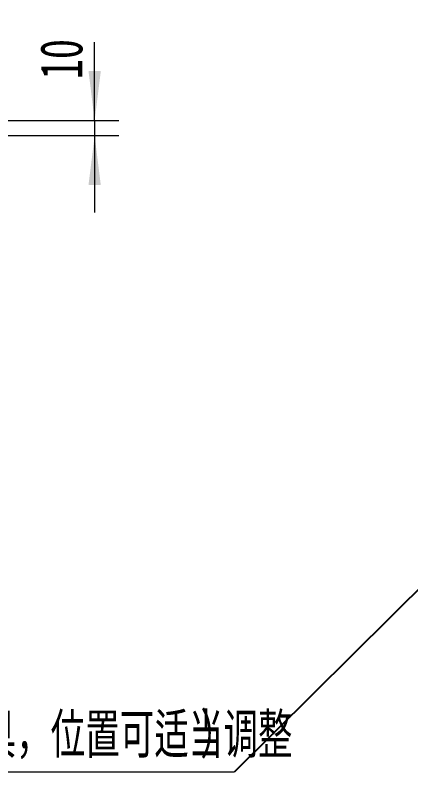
# Model space of a CAD drawing. Header units: millimetres. Extents: x 0 to 4752, y 0 to 3360.
# Drawn here: x 3718.6 to 3980.1, y 949.8 to 1449.5 of the extents above; entities that cross this region are included whole.
import ezdxf

# ---------------------------------------------------------------- set-up
doc = ezdxf.new("R2010")
doc.units = ezdxf.units.MM
doc.header["$LTSCALE"] = 8
doc.styles.add('SLDTEXTSTYLE3', font='TXT', dxfattribs={"width": 0.7, "bigfont": 'bigfont'})
doc.styles.add('SLDTEXTSTYLE4', font='TXT', dxfattribs={"width": 0.7})
doc.dimstyles.new('SLDDIMSTYLE1', dxfattribs={"dimtxt": 0.18, "dimasz": 8.128, "dimexe": 0, "dimexo": 0.0625, "dimgap": 0, "dimtad": 0, "dimtih": 1, "dimtoh": 1, "dimdec": 0, "dimrnd": 1e-09, "dimzin": 0, "dimdsep": 46, "dimtxsty": 'Standard', "dimblk1": 'DOT', "dimblk2": 'DOT', "dimsah": 1, "dimcen": 0.09, "dimadec": 0, "dimazin": 0, "dimtfac": 8.128, "dimtdec": 0, "dimtofl": 0, "dimtmove": 0, "dimatfit": 3, "dimldrblk": 'DOT', "dimfxl": 1, "dimfrac": 2, "dimtolj": 1, "dimtzin": 0, "dimarcsym": 0})
doc.dimstyles.new('SLDDIMSTYLE11', dxfattribs={"dimtxt": 28, "dimasz": 32.64, "dimexe": 0, "dimexo": 0.0625, "dimgap": 7, "dimtad": 1, "dimdec": 3, "dimrnd": 1e-09, "dimzin": 12, "dimdsep": 46, "dimtxsty": 'SLDTEXTSTYLE4', "dimsah": 1, "dimcen": 0.09, "dimadec": 0, "dimazin": 3, "dimtfac": 1, "dimtdec": 1, "dimtmove": 0, "dimatfit": 0, "dimfxl": 1, "dimfrac": 2, "dimtolj": 1, "dimtzin": 12, "dimarcsym": 0})

# ---------------------------------------------------------------- blocks, each defined once
blk = doc.blocks.new('SW_NOTE_0_6')
at = {"color": 0, "linetype": 'Continuous', "lineweight": 0}
blk.add_line((-976.54, 0), (0, 0), dxfattribs=at)
at = {"color": 0, "linetype": 'Continuous', "lineweight": 0, "attachment_point": 2, "style": 'SLDTEXTSTYLE3'}
for s, insert, char_height in [('尺寸按厂家现有模具，位置可适当调整', (-155.7, 38.92), 29.6333), ('）', (-11.19, 38.92), 29.63)]:
    blk.add_mtext(s, dxfattribs=dict(at, insert=insert, char_height=char_height))
blk = doc.blocks.new('_Dot')
at = {"color": 0, "linetype": 'ByBlock', "lineweight": -2}
blk.add_line((-0.5, 0), (-1, 0), dxfattribs=at)
at = {"color": 0, "linetype": 'ByBlock', "const_width": 0.5}
blk.add_lwpolyline([(-0.25, 0, 1), (0.25, 0, 1)], format="xyb", close=True, dxfattribs=at)
blk = doc.blocks.new('_D_32')
at = {"color": 7, "linetype": 'Continuous', "lineweight": 0}
for p, q in [((3771.15, 1379.95), (3771.15, 1431.7)), ((3687.63, 1379.95), (3787.15, 1379.95)), ((3771.15, 1379.95), (3771.15, 1369.95)), ((3687.63, 1369.95), (3787.15, 1369.95)), ((3771.15, 1369.95), (3771.15, 1319.15))]:
    blk.add_line(p, q, dxfattribs=at)
at = {"color": 7, "linetype": 'Continuous', "lineweight": 18}
for points in [[(3771.15, 1379.95), (3775.22, 1412.59), (3767.09, 1412.59)], [(3771.15, 1369.95), (3767.09, 1337.31), (3775.22, 1337.31)]]:
    blk.add_solid(points, dxfattribs=at)
at = {"color": 7, "linetype": 'Continuous', "lineweight": 18, "insert": (3735.06, 1407.12), "char_height": 28, "attachment_point": 1, "rotation": 90, "style": 'SLDTEXTSTYLE4'}
blk.add_mtext('10', dxfattribs=at)

msp = doc.modelspace()

# ---------------------------------------------------------------- block references
at = {"color": 7, "linetype": 'Continuous', "lineweight": 0}
msp.add_blockref('SW_NOTE_0_6', (3863.583298, 949.843363), dxfattribs=at)

# ---------------------------------------------------------------- dimensions: what is measured, and where the dimension line sits
at = {"color": 7, "linetype": 'Continuous', "lineweight": 18}
dim = msp.add_linear_dim(base=(3771.154299, 1369.951716), p1=(3687.629885, 1379.951716), p2=(3687.629885, 1369.951716), angle=90, dimstyle='SLDDIMSTYLE11', dxfattribs=at)
dim.commit()
dim.dimension.update_dxf_attribs({"geometry": '_D_32', "text_midpoint": (3771.154299, 1419.411259), "dimtype": 160})

# ---------------------------------------------------------------- leaders
at = {"color": 7, "linetype": 'Continuous', "lineweight": 0}
msp.add_leader([(4050.507688, 1135.139077), (3863.583298, 949.843363)], dimstyle='SLDDIMSTYLE1', dxfattribs=at)

doc.saveas('drawing.dxf')
